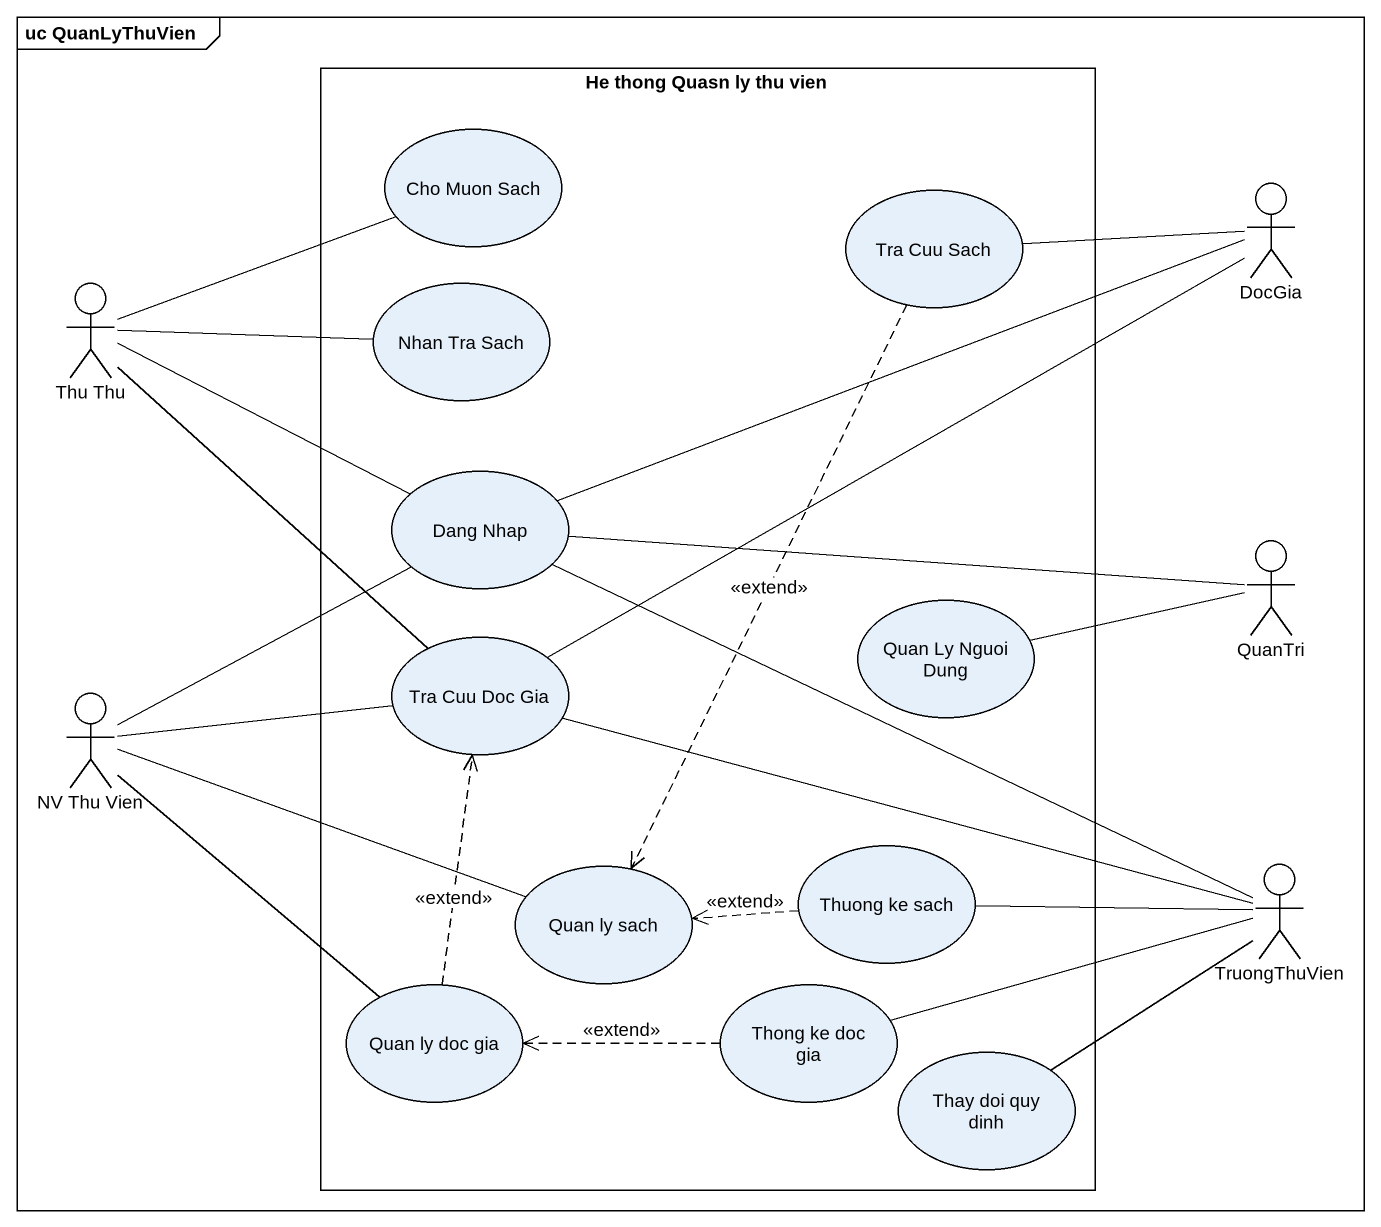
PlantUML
@startuml
mainframe uc QuanLyThuVien
rectangle "He thong Quasn ly thu vien" as He_thong_Quasn_ly_thu_vien {
  usecase "Cho Muon Sach" as Cho_Muon_Sach
  usecase "Tra Cuu Sach" as Tra_Cuu_Sach
  usecase "Nhan Tra Sach" as Nhan_Tra_Sach
  usecase "Dang Nhap" as Dang_Nhap
  usecase "Quan Ly Nguoi Dung" as Quan_Ly_Nguoi_Dung
  usecase "Tra Cuu Doc Gia" as Tra_Cuu_Doc_Gia
  usecase "Quan ly sach" as Quan_ly_sach
  usecase "Thuong ke sach" as Thuong_ke_sach
  usecase "Quan ly doc gia" as Quan_ly_doc_gia
  usecase "Thong ke doc gia" as Thong_ke_doc_gia
  usecase "Thay doi quy dinh" as Thay_doi_quy_dinh
}
actor DocGia
actor "Thu Thu" as Thu_Thu
actor QuanTri
actor "NV Thu Vien" as NV_Thu_Vien
actor TruongThuVien
Tra_Cuu_Sach ..> Quan_ly_sach : <<extend>>
DocGia -left- Tra_Cuu_Sach
DocGia -left- Dang_Nhap
DocGia -left- Tra_Cuu_Doc_Gia
Thu_Thu -right- Cho_Muon_Sach
Thu_Thu -right- Nhan_Tra_Sach
Thu_Thu -right- Dang_Nhap
Thu_Thu -- Tra_Cuu_Doc_Gia
QuanTri -left- Dang_Nhap
QuanTri -left- Quan_Ly_Nguoi_Dung
NV_Thu_Vien -up- Dang_Nhap
NV_Thu_Vien -right- Tra_Cuu_Doc_Gia
NV_Thu_Vien -right- Quan_ly_sach
NV_Thu_Vien -- Quan_ly_doc_gia
Thuong_ke_sach .left.> Quan_ly_sach : <<extend>>
TruongThuVien -left- Dang_Nhap
TruongThuVien -left- Tra_Cuu_Doc_Gia
TruongThuVien -left- Thuong_ke_sach
TruongThuVien -left- Thong_ke_doc_gia
TruongThuVien -left- Thay_doi_quy_dinh
Quan_ly_doc_gia .up.> Tra_Cuu_Doc_Gia : <<extend>>
Thong_ke_doc_gia .left.> Quan_ly_doc_gia : <<extend>>
@enduml
